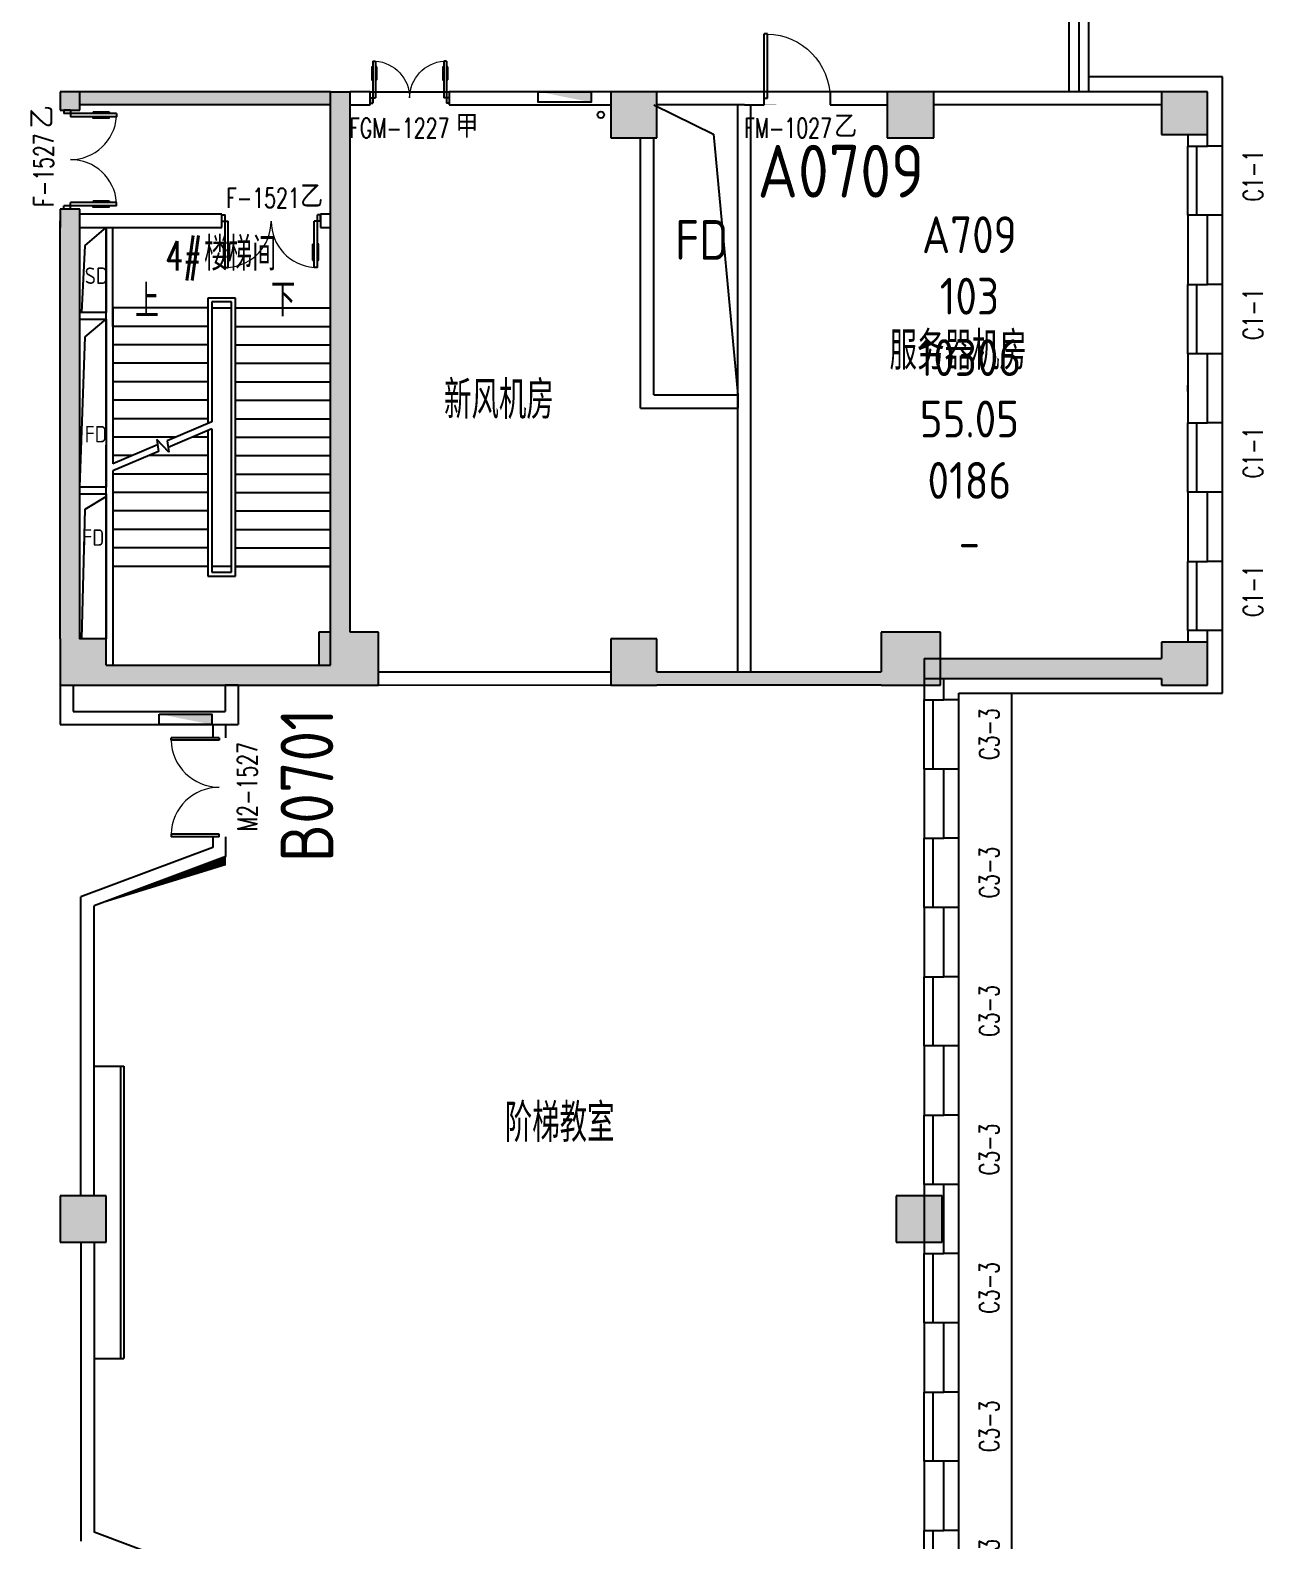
# Model space of a CAD drawing. Extents: x 992195 to 1067992, y 313528 to 416301.
# Drawn here: x 1049303 to 1067992, y 370684 to 393597 of the extents above; entities that cross this region are included whole.
import ezdxf
from ezdxf.enums import TextEntityAlignment as Align

# ---------------------------------------------------------------- set-up
doc = ezdxf.new("R2010")
doc.units = 0
doc.header["$LTSCALE"] = 1000
doc.header["$MEASUREMENT"] = 0
for name, color, linetype in [('body', 30, 'Continuous'), ('name', 1, 'Continuous'), ('RM', 4, 'Continuous'), ('RM$', 5, 'Continuous'), ('RM$TXT', 5, 'Continuous'), ('消防', 222, 'Continuous')]:
    doc.layers.add(name, color=color, linetype=linetype)
doc.layers.get('0').freeze()
doc.styles.add('-宋体', font='GBENOR.shx', dxfattribs={"bigfont": 'GBCBIG.shx'})
doc.styles.add('_TCH_DIM', font='SIMPLEX', dxfattribs={"bigfont": 'GBCBIG'})
doc.styles.add('_TCH_WINDOW', font='txt.shx', dxfattribs={"height": 3.5, "bigfont": 'hztxt.shx'})
doc.styles.get("Standard").update_dxf_attribs({"font": 'gbenor.shx', "bigfont": 'gbcbig.shx'})

# ---------------------------------------------------------------- blocks, each defined once
blk = doc.blocks.new('cde')
at = {"layer": '消防'}
blk.add_hatch(color=256, dxfattribs=at).paths.add_polyline_path([(-873426.7166632321, -271674.3896962288), (-874226.7166632321, -271674.3896962288), (-873426.7166632321, -271834.3896962288)])
blk.add_lwpolyline([(-874226.7166632321, -271674.3896962288), (-873426.7166632321, -271674.3896962288), (-873426.7166632321, -271834.3896962288), (-874226.7166632321, -271834.3896962288)], close=True, dxfattribs=at)
blk = doc.blocks.new('fw1')
at = {"layer": 'body'}
for p, q in [((2130576.117992153, 441598.7255563992), (2130896.233800372, 441869.8533196236)), ((2130522.940359688, 440579.8533190503), (2130576.117992153, 441598.7255563992)), ((2130896.477159505, 440579.8533190503), (2130496.477159519, 440579.8533190503)), ((2130576.117992153, 440208.7255558259), (2130896.233800372, 440479.8533190503)), ((2130496.632026659, 437929.8533190481), (2130576.117992153, 440208.7255558259)), ((2130576.361351296, 437594.9506695878), (2130896.477159505, 437789.8533184769)), ((2130523.143435055, 435629.8533179993), (2130576.361351296, 437594.9506695878)), ((2130896.680234872, 435629.8533179993), (2130496.680234886, 435629.8533179993)), ((2130896.680234872, 435629.8533179993), (2130496.680234886, 435629.8533179993))]:
    blk.add_line(p, q, dxfattribs=at)
for points in [[(2130496.428951303, 441869.8533201182), (2130896.274084148, 441869.8533201182), (2130896.261495458, 440579.8533190503), (2130496.489482406, 440579.8533190503)], [(2130496.428951303, 440479.8533195448), (2130896.274084148, 440479.8533195448), (2130896.262381095, 437929.8533190481), (2130496.632026659, 437929.8533190481)], [(2130496.632026659, 437829.8533190481), (2130896.477159505, 437829.8533190481), (2130896.464570825, 435629.8533179993), (2130496.692557773, 435629.8533179993)]]:
    blk.add_lwpolyline(points, close=True, dxfattribs=at)
at = {"layer": 'name', "style": '-宋体'}
for s, p in [('SD', (2130569.824426177, 441013.6379023389)), ('FD', (2130569.824426177, 438609.5244112324)), ('FD', (2130531.139461616, 437041.9833071227))]:
    blk.add_text(s, height=250, dxfattribs=at).set_placement(p)
blk = doc.blocks.new('$WINLIB2D$00000004')
for p, q in [((-0.5, 0.5), (0.5, 0.5)), ((-0.5, 0.2405796575893152), (0.5, 0.2405796575893152)), ((-0.4999999999999999, -0.5), (0.5, -0.5))]:
    blk.add_line(p, q)
blk = doc.blocks.new('$DorLib2D$00000001')
for p, q in [((0.45, 0.9750000000000001), (0.5000000000000002, 0.9750000000000001)), ((0.45, 0), (0.45, 0.9750000000000001)), ((0.5, 0), (0.5, 0.9750000000000001)), ((0.5, 0), (0.45, 0))]:
    blk.add_line(p, q)
at = {"lineweight": 13}
blk.add_arc((0.475, 0), 0.975, 91.4692835813538, 180, dxfattribs=at)
blk = doc.blocks.new('$DorLib2D$00000011')
for p, q in [((-0.4666666602065375, 0.4708801651422996), (-0.46666666020654, -0.06245316819156697)), ((-0.4666666602065375, 0.4708801651422996), (-0.4333333268731733, 0.4708801651422999)), ((-0.4333333268731733, 0.4708801651422999), (-0.4333333268731709, 0.004213498475166344)), ((0.4333333397943598, 0.4708801651422999), (0.4333333397943574, 0.004213498475166344)), ((0.4666666731277241, 0.4708801651422996), (0.4333333397943598, 0.4708801651422999)), ((0.4666666731277241, 0.4708801651422996), (0.4666666731277265, -0.06245316819156697)), ((-0.4833333268732257, 0.3962051976975873), (-0.466666660206538, 0.3962051976975872)), ((-0.41666666020649, 0.3962051976975873), (-0.4333333268731729, 0.3962051976975873)), ((0.4166666731276766, 0.3962051976975873), (0.4333333397943595, 0.3962051976975873)), ((0.4833333397944098, 0.3962051976975873), (0.4666666731277244, 0.3962051976975872)), ((-0.4833333268732233, 0.2345635206386193), (-0.4666666602065386, 0.2345635206386192)), ((-0.41666666020649, 0.2345635206386193), (-0.4333333268731721, 0.2345635206386192)), ((0.4166666731276741, 0.2345635206386193), (0.4333333397943586, 0.2345635206386192)), ((0.4833333397944074, 0.2345635206386193), (0.4666666731277251, 0.2345635206386192)), ((-0.4999999935399067, 0.004213498475166344), (-0.4333333268731709, 0.004213498475166344)), ((-0.4999999935399042, 0.004213498475176044), (-0.4999999935399067, -0.06245316819156697)), ((0.5000000064610932, 0.004213498475166344), (0.4333333397943574, 0.004213498475166344)), ((0.5000000064610907, 0.004213498475176044), (0.5000000064610932, -0.06245316819156697)), ((-0.4999999935399067, -0.06245316819156697), (-0.46666666020654, -0.06245316819156697)), ((0.5000000064610932, -0.06245316819156697), (0.4666666731277265, -0.06245316819156697))]:
    blk.add_line(p, q)
at = {"lineweight": 13}
for p, q in [((-0.4833333268732257, 0.3962051976975873), (-0.4833333268732233, 0.2345635206386193)), ((-0.41666666020649, 0.3962051976975873), (-0.41666666020649, 0.2345635206386193)), ((0.4166666731276766, 0.3962051976975873), (0.4166666731276741, 0.2345635206386193)), ((0.4833333397944098, 0.3962051976975873), (0.4833333397944074, 0.2345635206386193))]:
    blk.add_line(p, q, dxfattribs=at)
for centre, start, end in [((-0.46666666020654, 0.004213498475166344), 0, 85.90395624184767), ((0.4666666731277265, 0.004213498475166344), 94.09604375815232, 180)]:
    blk.add_arc(centre, 0.4666666666671332, start, end, dxfattribs=at)
blk = doc.blocks.new('$DorLib2D$00000002')
for p, q in [((-0.5, -5.684341886080802e-17), (-0.5000000000000007, 0.4875)), ((-0.4750000000000007, 0.4875), (-0.5000000000000007, 0.4875)), ((-0.475, -2.842170943040401e-17), (-0.4750000000000007, 0.4875)), ((0.475, -2.842170943040401e-17), (0.4750000000000007, 0.4875)), ((0.4750000000000007, 0.4875), (0.5000000000000007, 0.4875)), ((0.5, -5.684341886080802e-17), (0.5000000000000007, 0.4875)), ((-0.5, -5.684341886080802e-17), (-0.475, -2.842170943040401e-17)), ((0.5, -5.684341886080802e-17), (0.475, -2.842170943040401e-17))]:
    blk.add_line(p, q)
at = {"lineweight": 13}
for centre, start, end in [((-0.4875, -4.263256414560601e-17), 0, 88.53071641864632), ((0.4875, -4.263256414560601e-17), 91.4692835813537, 180)]:
    blk.add_arc(centre, 0.4875, start, end, dxfattribs=at)

msp = doc.modelspace()

# ---------------------------------------------------------------- hatches: boundary and pattern name
at = {"layer": 'body'}
for points in [[(1049756.151256795, 392664.498911291), (1049756.151256792, 392384.4989113363), (1050056.151256791, 392384.4989113363), (1050056.151256795, 392664.498911291)], [(1053856.1512568, 392664.4989112911), (1050056.151256776, 392664.4989112921), (1050056.151256776, 392464.4989112921), (1053856.1512568, 392464.4989112911)], [(1053856.151256797, 384464.5106310613), (1054156.151256797, 384464.5106310613), (1054156.151256805, 392664.5067240665), (1053856.151256803, 392664.5067240665)], [(1058106.15125671, 391964.4910987294), (1058806.15125671, 391964.4910987294), (1058806.15125671, 392664.498911229), (1058106.15125671, 392664.498911229)], [(1062296.629701964, 391964.4910991825), (1063006.151256937, 391964.4910991825), (1063006.151256937, 392664.5067241992), (1062296.629701964, 392664.5067241992)], [(1066456.182506816, 392014.5067244838), (1067156.151256817, 392014.5067244838), (1067156.151256817, 392664.5067239632), (1066456.182506816, 392664.5067239632)], [(1050056.151256795, 390704.49891108), (1050056.151256791, 390884.4989113363), (1049756.151256792, 390884.4989113363), (1049756.151256795, 390704.49891108)], [(1049756.151256795, 390604.49891108), (1050056.151256795, 390604.49891108), (1050056.151256795, 390704.49891108), (1049756.151256795, 390704.49891108)], [(1049756.151256964, 384364.5067240743), (1050056.151256795, 384364.5067240743), (1050056.151256795, 390604.49891108), (1049756.151256795, 390604.49891108)], [(1049756.151256964, 383664.4989107356), (1050456.198129372, 383664.4989107356), (1050456.198129372, 384364.5067240743), (1049756.151256964, 384364.5067240743)], [(1053681.120006801, 383664.5067244289), (1054581.120006801, 383664.5067244289), (1054581.120006801, 384464.5106310613), (1053681.120006801, 384464.5106310613)], [(1058106.15125671, 383664.4989112304), (1058806.15125671, 383664.4989112304), (1058806.15125671, 384364.4910987294), (1058106.15125671, 384364.4910987294)], [(1062206.135631801, 383664.4910994108), (1063106.135631801, 383664.4910994108), (1063106.135631801, 384464.5106310613), (1062206.135631801, 384464.5106310613)], [(1066456.182506816, 383664.5067239646), (1067156.151256817, 383664.5067239646), (1067156.151256817, 384314.5067244774), (1066456.182506816, 384314.5067244774)], [(1066456.182506816, 383764.5062650768), (1066456.182506816, 384064.5062650798), (1062856.048370352, 384064.4897339384), (1062856.085894698, 383764.4897341131)], [(1054156.151256797, 383664.5067244289), (1053681.120006801, 383664.5067244289), (1053681.120006801, 383964.4989107356), (1050456.198129372, 383964.4989107356), (1050456.198129372, 383664.4989107356), (1054156.151256797, 383664.4989107356)], [(1062206.135631801, 383665.0347186966), (1062206.135631801, 383865.0347188149), (1058806.15125671, 383864.9177804331), (1058806.15125671, 383664.9177803149)], [(1049756.151256804, 375214.4989116557), (1050456.151256937, 375214.4989116557), (1050456.151256937, 375914.4989116557), (1049756.151256804, 375914.4989116557)], [(1062431.182506804, 375214.4989116557), (1063131.182506937, 375214.4989116557), (1063131.182506937, 375914.4989116557), (1062431.182506804, 375914.4989116557)]]:
    msp.add_hatch(color=256, dxfattribs=at).paths.add_polyline_path(points)

# ---------------------------------------------------------------- linework, layer by layer
for p, q in [((1065056.151256831, 392664.506724076), (1065056.151256831, 395064.5067240798)), ((1065206.151256828, 392664.506724076), (1065206.151256829, 395064.5067240798)), ((1065356.151256826, 392664.506724076), (1065356.151256826, 395064.5067240798)), ((1067381.151256804, 392889.5067240797), (1065356.151256826, 392889.5067240797)), ((1067381.151256809, 391839.5067246193), (1067381.151256804, 392889.5067240797)), ((1049756.151256795, 392664.498911291), (1049756.151256792, 392384.4989113363)), ((1050056.151256795, 392664.498911291), (1049756.151256795, 392664.498911291)), ((1050056.151256791, 392384.4989113363), (1050056.151256795, 392664.498911291)), ((1053856.1512568, 392664.4989112911), (1050056.151256776, 392664.4989112921)), ((1050056.151256776, 392464.4989112921), (1050056.151256776, 392664.4989112921)), ((1053856.151256797, 384464.5106310357), (1053856.151256803, 392664.5067240665)), ((1053856.151256803, 392664.5067240665), (1054156.151256805, 392664.5067240665)), ((1053856.1512568, 392464.4989112911), (1053856.1512568, 392664.4989112911)), ((1054456.151257019, 392664.5067240556), (1054156.151256805, 392664.5067240665)), ((1054156.151256798, 384464.5106310357), (1054156.151256805, 392664.5067240665)), ((1054456.151257009, 392664.5067240745), (1055656.151257086, 392664.5067240731)), ((1054456.151257039, 392664.5067212326), (1055656.151257115, 392664.5067212312)), ((1054456.151257019, 392464.5067240684), (1054456.151257019, 392664.5067240556)), ((1058106.151256689, 392664.5067240722), (1055656.151257019, 392664.5067240573)), ((1055656.151257019, 392664.5067240573), (1055656.151257019, 392464.506724069)), ((1058806.15125671, 392664.498911229), (1058106.15125671, 392664.498911229)), ((1058106.15125671, 392664.498911229), (1058106.15125671, 391964.4910987294)), ((1060131.151256944, 392664.5067240649), (1058806.151256689, 392664.5067240883)), ((1058806.15125671, 391964.4910987294), (1058806.15125671, 392664.498911229)), ((1060431.249944077, 392664.5067240549), (1060131.151256944, 392664.5067240649)), ((1060431.249944077, 392464.5067240624), (1060431.249944077, 392664.5067240549)), ((1062296.629701979, 392664.5067240599), (1061431.249944153, 392664.5067240549)), ((1061431.249944153, 392664.5067240549), (1061431.249944153, 392464.5067240624)), ((1063006.151256937, 392664.5067241992), (1062296.629701964, 392664.5067241992)), ((1062296.629701964, 392664.5067241992), (1062296.629701964, 391964.4910991825)), ((1065056.151256821, 392664.5067240649), (1063006.151256918, 392664.506724076)), ((1063006.151256937, 391964.4910991825), (1063006.151256937, 392664.5067241992)), ((1066456.182506809, 392664.5067240482), (1065056.151256821, 392664.5067240649)), ((1067156.151256817, 392664.5067239632), (1066456.182506816, 392664.5067239632)), ((1066456.182506816, 392664.5067239632), (1066456.182506816, 392014.5067244838)), ((1067156.151256817, 392014.5067244838), (1067156.151256817, 392664.5067239632)), ((1049756.151256792, 392384.4989113363), (1050056.151256791, 392384.4989113363)), ((1053856.1512568, 392464.4989112911), (1050056.151256776, 392464.4989112921)), ((1054156.151256805, 392464.5067240702), (1054456.151257019, 392464.5067240684)), ((1055656.151257019, 392464.506724069), (1058106.151256689, 392464.5067240661)), ((1058756.151256778, 392464.5067241254), (1059664.591768696, 392019.4172581761)), ((1060131.151256944, 392464.5067240649), (1058806.151256689, 392464.5067240643)), ((1060031.148452171, 388114.4989734183), (1060031.151133651, 392464.5067240625)), ((1060131.151256944, 392464.5067240649), (1060431.249944077, 392464.5067240624)), ((1060231.148452171, 388114.4988501318), (1060231.151133661, 392464.5067240625)), ((1061431.249944153, 392464.5067240624), (1062296.629701979, 392464.5067240787)), ((1065056.151256821, 392464.5067240649), (1063006.151256918, 392464.5067240834)), ((1066456.182506809, 392464.506724046), (1065056.151256821, 392464.5067240649)), ((1058106.15125671, 391964.4910987294), (1058806.15125671, 391964.4910987294)), ((1058556.151256815, 387864.5067241241), (1058556.151256808, 391964.4910987199)), ((1058756.151256812, 388064.5067241104), (1058756.151256813, 391964.49109872)), ((1059664.591768696, 392019.4172581761), (1060031.151256942, 388064.5067241524)), ((1062296.629701964, 391964.4910991825), (1063006.151256937, 391964.4910991825)), ((1066456.182506816, 392014.5067244838), (1067156.151256817, 392014.5067244838)), ((1066856.151256877, 392014.506724545), (1066856.151256797, 391839.5067246187)), ((1066856.151256797, 391839.5067246187), (1067156.151256797, 391839.506724619)), ((1067156.151256797, 391839.506724619), (1067156.151256822, 392014.506724545)), ((1067381.151256809, 391839.5067246193), (1067156.151256799, 391839.5067246191)), ((1050056.151256791, 390884.4989113363), (1049756.151256792, 390884.4989113363)), ((1049756.151256792, 390884.4989113363), (1049756.151256795, 390704.49891108)), ((1049756.151256857, 390804.49891108), (1049756.151256792, 390804.4989111461)), ((1049756.151256857, 390804.49891108), (1049756.151256857, 390604.49891108)), ((1049756.151256795, 390604.49891108), (1049756.151256795, 390704.49891108)), ((1050056.151256795, 390704.49891108), (1050056.151256791, 390884.4989113363)), ((1052206.151256943, 390804.4989110774), (1050056.151256796, 390804.4989110728)), ((1050056.151256795, 390604.49891108), (1050056.151256795, 390704.49891108)), ((1052206.151256943, 390604.4989110774), (1052206.151256943, 390804.4989110774)), ((1053856.151256799, 390804.49891108), (1053706.151256866, 390804.4989110802)), ((1053706.151256866, 390804.4989110802), (1053706.151256866, 390604.4989110802)), ((1053856.151256799, 390604.49891108), (1053856.151256799, 390804.49891108)), ((1067156.151256799, 390789.506724619), (1066856.151256798, 390789.5067246187)), ((1066856.151256798, 390789.5067246187), (1066856.151256799, 389739.5067246187)), ((1067156.151256799, 389739.506724619), (1067156.151256799, 390789.506724619)), ((1067381.15125681, 390789.5067246193), (1067156.1512568, 390789.506724619)), ((1067381.151256811, 389739.5067246193), (1067381.15125681, 390789.5067246193)), ((1049756.151256796, 384364.5067241055), (1049756.151256795, 390604.49891108)), ((1049756.151256857, 390604.49891108), (1049756.151256792, 390604.498911084)), ((1050056.151256796, 384364.5067241055), (1050056.151256795, 390604.49891108)), ((1050056.151256796, 390604.498911073), (1052206.151256943, 390604.4989110774)), ((1050456.211787894, 388464.4910979577), (1050455.956105864, 390604.4989105257)), ((1050556.211787816, 389104.4910979553), (1050556.211787824, 390604.498910526)), ((1053706.151256866, 390604.4989110802), (1053856.151256799, 390604.49891108)), ((1052416.151256797, 389534.4910978542), (1051996.151256797, 389534.491097854)), ((1051996.151256797, 389534.491097854), (1051996.151256791, 387632.0320300211)), ((1052416.151256799, 385314.4910980237), (1052416.151256797, 389534.4910978542)), ((1066856.151256799, 389739.5067246187), (1067156.151256799, 389739.506724619)), ((1067381.151256811, 389739.5067246193), (1067156.151256801, 389739.5067246191)), ((1050556.151256794, 389384.4910979541), (1050556.151256797, 387020.107834526)), ((1051996.15125679, 389384.491097983), (1050556.151256794, 389384.4910979541)), ((1052356.151256797, 389474.4910980237), (1052056.151256783, 389474.4910980236)), ((1052056.151256783, 389474.4910980236), (1052056.151256787, 387657.5288714999)), ((1052056.151256794, 389384.4910979546), (1052056.151256781, 387657.5288714974)), ((1052056.151256794, 389384.4910979546), (1052356.151256795, 389384.4910979547)), ((1052356.151256799, 385374.4910978542), (1052356.151256797, 389474.4910980237)), ((1052356.151256795, 385464.4910979547), (1052356.151256795, 389384.4910979547)), ((1052416.151256792, 389384.4910979411), (1053856.151256795, 389384.4910979547)), ((1053856.151256795, 385464.4910979547), (1053856.151256795, 389384.4910979547)), ((1051996.15125679, 389104.4910979423), (1050556.151256794, 389104.4910979541)), ((1052416.151256792, 389104.4910979411), (1053856.151256795, 389104.4910979547)), ((1051996.15125679, 388824.4910979423), (1050556.151256794, 388824.4910979541)), ((1052416.151256793, 388824.4910979411), (1053856.151256795, 388824.4910979547)), ((1067156.151256801, 388689.506724619), (1066856.151256801, 388689.5067246187)), ((1066856.151256801, 388689.5067246187), (1066856.151256802, 387639.5067246187)), ((1067156.151256802, 387639.506724619), (1067156.151256801, 388689.506724619)), ((1067381.151256813, 388689.5067246193), (1067156.151256802, 388689.5067246191)), ((1067381.151256814, 387639.5067246193), (1067381.151256813, 388689.5067246193)), ((1050456.170423483, 387404.5028144859), (1050456.211787894, 388464.4910979577)), ((1051996.15125679, 388544.4910979423), (1050556.151256794, 388544.4910979541)), ((1052416.151256793, 388544.4910979818), (1053856.151256795, 388544.4910979547)), ((1051996.151256791, 388264.4910979423), (1050556.151256794, 388264.4910979541)), ((1052416.151256793, 388264.4910979411), (1053856.151256795, 388264.4910979547)), ((1066856.151256801, 388114.4989117733), (1066856.151256801, 388214.4989117733)), ((1051996.151256791, 387984.491097983), (1050556.151256794, 387984.4910979541)), ((1052416.151256793, 387984.4910979818), (1053856.151256795, 387984.4910979547)), ((1058756.151256812, 388064.5067241104), (1060031.151256942, 388064.5067241426)), ((1060031.145832551, 383864.8513841961), (1060031.148452171, 388114.4989734183)), ((1060031.151256942, 388064.5067241426), (1060031.151256948, 387864.5067241426)), ((1060231.145832551, 383864.8512609096), (1060231.148452171, 388114.4988501318)), ((1051996.151256791, 387704.491097983), (1050556.151256795, 387704.4910979541)), ((1052416.151256793, 387704.4910979411), (1053856.151256795, 387704.4910979547)), ((1058556.151256815, 387864.5067241241), (1060031.151256948, 387864.5067241426)), ((1052056.151256781, 387657.5288715045), (1051381.608369781, 387370.8836538134)), ((1052056.151256781, 387548.8743613727), (1051396.057670178, 387268.3693356884)), ((1051996.151256791, 387523.3775198828), (1051996.151256799, 385314.4910980236)), ((1052056.151256781, 387548.8743613609), (1052056.151256795, 385464.4910979546)), ((1052056.151256787, 387548.8743613635), (1052056.151256784, 385374.491097854)), ((1066856.151256802, 387639.5067246187), (1067156.151256802, 387639.506724619)), ((1067381.151256814, 387639.5067246193), (1067156.151256803, 387639.506724619)), ((1050456.129838628, 386364.4910979578), (1050456.166521137, 387304.5028146383)), ((1051507.75915798, 387424.4910979613), (1050556.151256795, 387424.4910979541)), ((1051234.611611993, 387308.4177699558), (1050556.151256797, 387020.1078345029)), ((1051406.511963093, 387194.1986363022), (1051222.994376557, 387390.8392679861)), ((1051222.994376557, 387390.8392679861), (1051249.06091239, 387205.903451829)), ((1051381.608369781, 387370.8836538134), (1051406.511963093, 387194.1986363022)), ((1051996.151256791, 387424.4910979423), (1051763.448499488, 387424.4910979592)), ((1052416.151256793, 387424.4910979411), (1053856.151256795, 387424.4910979547)), ((1051249.06091239, 387205.903451829), (1050556.151256797, 386911.4533243501)), ((1050848.854014153, 387144.4910979457), (1050556.151256795, 387144.4910979541)), ((1051996.151256791, 387144.4910979423), (1051104.543355654, 387144.4910979436)), ((1052416.151256793, 387144.4910979411), (1053856.151256795, 387144.4910979547)), ((1050556.151256797, 386911.4533243848), (1050556.151256795, 385464.4910979541)), ((1051996.151256791, 386864.4910979423), (1050556.151256795, 386864.4910979541)), ((1052416.151256793, 386864.4910979411), (1053856.151256795, 386864.4910979547)), ((1051996.151256791, 386584.491097983), (1050556.151256795, 386584.4910979541)), ((1052416.151256793, 386584.4910979818), (1053856.151256795, 386584.4910979547)), ((1067156.151256803, 386589.506724619), (1066856.151256803, 386589.5067246187)), ((1066856.151256803, 386589.5067246187), (1066856.151256804, 385539.5067246187)), ((1067156.151256804, 385539.506724619), (1067156.151256803, 386589.506724619)), ((1067381.151256815, 386589.5067246194), (1067156.151256804, 386589.5067246191)), ((1067381.151256816, 385539.5067246193), (1067381.151256815, 386589.5067246194)), ((1050456.211787894, 383964.498910737), (1050456.129838628, 386364.4910979578)), ((1051996.151256791, 386304.491097983), (1050556.151256795, 386304.4910979541)), ((1052416.151256793, 386304.4910979411), (1053856.151256795, 386304.4910979547)), ((1051996.151256791, 386024.4910979423), (1050556.151256795, 386024.4910979541)), ((1052416.151256793, 386024.4910979818), (1053856.151256795, 386024.4910979547)), ((1051996.151256791, 385744.4910979422), (1050556.151256795, 385744.4910979541)), ((1052416.151256793, 385744.4910979411), (1053856.151256795, 385744.4910979547)), ((1051996.151256791, 385464.4910979423), (1050556.151256795, 385464.4910979541)), ((1050556.151256795, 385464.4910979541), (1050556.151256796, 383964.4910979541)), ((1051996.151256791, 385464.4910979496), (1050556.151256795, 385464.4910979541)), ((1052356.151256791, 385464.4910979464), (1052056.151256788, 385464.4910979497)), ((1052416.151256794, 385464.4910979411), (1053856.151256795, 385464.4910979547)), ((1053856.151256795, 385464.4910979553), (1052416.151256794, 385464.4910979467)), ((1053856.151256796, 383964.4910979553), (1053856.151256795, 385464.4910979553)), ((1066856.151256804, 385539.5067246187), (1067156.151256804, 385539.506724619)), ((1067381.151256816, 385539.5067246193), (1067156.151256806, 385539.506724619)), ((1051996.151256799, 385314.4910980236), (1052416.151256799, 385314.4910980237)), ((1052056.151256784, 385374.491097854), (1052356.151256799, 385374.4910978542)), ((1067156.151256805, 384489.506724619), (1066856.151256805, 384489.5067246187)), ((1066856.151256805, 384489.5067246187), (1066856.151256765, 384314.506724468)), ((1067156.151256896, 384314.506724468), (1067156.151256805, 384489.506724619)), ((1067381.151256817, 384489.5067246193), (1067156.151256807, 384489.5067246191)), ((1067381.151256814, 383539.5105123489), (1067381.151256817, 384489.5067246193)), ((1049756.151256964, 384364.5067240743), (1049756.151256964, 383664.4989107356)), ((1050456.198129372, 384364.5067240743), (1050056.151256799, 384364.5067241055)), ((1050456.19812943, 383964.4989107253), (1050456.198129372, 384364.5067240743)), ((1053856.151256794, 384464.5106310357), (1053681.120006801, 384464.5106310613)), ((1053681.120006801, 384464.5106310613), (1053681.120006816, 383964.4989107272)), ((1054581.120006801, 384464.5106310613), (1054156.151256797, 384464.5106310357)), ((1054581.120006801, 383664.5067244289), (1054581.120006801, 384464.5106310613)), ((1058806.15125671, 384364.4910987294), (1058106.15125671, 384364.4910987294)), ((1058106.15125671, 384364.4910987294), (1058106.15125671, 383664.4989112304)), ((1058806.151256672, 383864.9177804316), (1058806.15125671, 384364.4910987294)), ((1063106.135631801, 384464.5106310613), (1062206.135631801, 384464.5106310613)), ((1062206.135631801, 384464.5106310613), (1062206.135631803, 383865.0347188172)), ((1063106.135631801, 383664.4910994108), (1063106.135631801, 384464.5106310613)), ((1067156.151256817, 384314.5067244774), (1066456.182506816, 384314.5067244774)), ((1066456.182506816, 384314.5067244774), (1066456.182506833, 384064.5062650801)), ((1067156.151256817, 383664.5067239646), (1067156.151256817, 384314.5067244774)), ((1062856.048370352, 384064.4897339384), (1066456.182506833, 384064.5062650762)), ((1062856.048370352, 384064.4897339384), (1062856.085894698, 383764.4897341131)), ((1050456.19812943, 383964.4989107283), (1053681.120006816, 383964.4989107384)), ((1050556.151256796, 383964.4910979541), (1053856.151256796, 383964.4910979553)), ((1054581.120006767, 383864.7724655536), (1058106.151256671, 383864.8937047671)), ((1058806.151256672, 383864.9177804299), (1062206.135631803, 383865.0347188058)), ((1060031.145832551, 383864.8513841961), (1060231.145832551, 383864.8512609096)), ((1049756.151256865, 383664.5067236492), (1049756.151256777, 383064.5067236436)), ((1049756.151256964, 383664.4989107356), (1050456.198129372, 383664.4989107356)), ((1049956.151256865, 383664.5067236492), (1049956.151256776, 383264.5067236506)), ((1050456.19812943, 383664.498910737), (1053681.120006816, 383664.4989107367)), ((1052256.151256688, 383664.506723649), (1052256.151256627, 383264.5067236506)), ((1052456.151256688, 383664.5067236495), (1052256.151256688, 383664.506723649)), ((1052456.151256688, 383664.5067236495), (1052456.151256627, 383064.5067236436)), ((1053681.120006801, 383664.5067244289), (1054581.120006801, 383664.5067244289)), ((1054581.120006767, 383664.7724654375), (1058106.151256671, 383664.8937046471)), ((1058106.15125671, 383664.4989112304), (1058806.15125671, 383664.4989112304)), ((1058806.151256672, 383664.9177803206), (1062206.135631803, 383665.0347187016)), ((1058806.15125671, 383664.4989112304), (1058806.151256672, 383664.9177803104)), ((1062206.135631803, 383665.0347186943), (1062206.135631801, 383664.4910994108)), ((1062206.135631801, 383664.4910994108), (1063106.135631801, 383664.4910994108)), ((1062856.085894698, 383764.4897341131), (1066456.182506833, 383764.5062650871)), ((1062856.085894698, 383764.4897341131), (1062856.126548057, 383439.4738962374)), ((1063156.126545705, 383439.5114205836), (1063156.085896871, 383764.4911116572)), ((1066456.182506833, 383764.5062650646), (1066456.182506816, 383664.5067239646)), ((1066456.182506816, 383664.5067239646), (1067156.151256817, 383664.5067239646)), ((1062856.126548057, 383439.4738962374), (1063156.126545705, 383439.5114205836)), ((1063381.126543948, 383439.5395638433), (1063156.126545707, 383439.5114205836)), ((1063381.114041763, 383539.4921449239), (1067381.151256814, 383539.5105123489)), ((1063381.126543948, 383439.5395638433), (1063381.114041763, 383539.4921449239)), ((1064181.151256805, 383539.4958185549), (1064181.15125681, 361264.5067221714)), ((1064181.151256807, 383439.5067207016), (1064181.15125681, 361264.5067221714)), ((1049956.151256776, 383264.5067236506), (1052256.151256627, 383264.5067236506)), ((1049756.151256777, 383064.5067236436), (1052456.151256627, 383064.5067236436)), ((1052069.647528616, 383064.506723724), (1052069.647528615, 382864.0423999178)), ((1052269.647528607, 382864.0423999188), (1052269.647528616, 383064.5067237245)), ((1063156.257880917, 382389.5114287973), (1062856.257883269, 382389.4739044511)), ((1062856.257883269, 382389.4739044511), (1062856.389218479, 381339.4739290934)), ((1063381.25787916, 382389.5395720571), (1063156.257880919, 382389.5114287974)), ((1063156.389216127, 381339.5114534397), (1063156.257880917, 382389.5114287973)), ((1063381.38921437, 381339.5395966994), (1063381.25787916, 382389.5395720571)), ((1052069.647528614, 381364.0423999942), (1052069.647528615, 381201.99891166)), ((1052269.647528619, 381063.3988180289), (1052269.647528609, 381364.0423999951)), ((1062856.389218479, 381339.4739290934), (1063156.389216127, 381339.5114534397)), ((1063381.38921437, 381339.5395966994), (1063156.389216129, 381339.5114534397)), ((1052069.647528615, 381201.99891166), (1050069.647527431, 380451.9989112177)), ((1052269.647528619, 381063.3988180289), (1050269.647529567, 380313.3988183862)), ((1050069.647528661, 375914.506724829), (1050069.647527431, 380451.9989112177)), ((1050269.64752867, 375914.5067248289), (1050269.647529567, 380313.3988183862)), ((1063156.520551339, 380289.5114616533), (1062856.520553691, 380289.4739373071)), ((1062856.520553691, 380289.4739373071), (1062856.651888901, 379239.4739619495)), ((1063381.520549583, 380289.5396049131), (1063156.520551341, 380289.5114616534)), ((1063156.651886549, 379239.5114862957), (1063156.520551339, 380289.5114616533)), ((1063381.651884792, 379239.5396295554), (1063381.520549583, 380289.5396049131)), ((1062856.651888901, 379239.4739619495), (1063156.651886549, 379239.5114862957)), ((1063381.651884792, 379239.5396295554), (1063156.651886551, 379239.5114862957)), ((1063156.783221761, 378189.5114945094), (1062856.783224113, 378189.4739701631)), ((1062856.783224113, 378189.4739701631), (1062856.914559323, 377139.4739947547)), ((1063381.783220005, 378189.5396377692), (1063156.783221763, 378189.5114945094)), ((1063156.914556972, 377139.5115191009), (1063156.783221761, 378189.5114945094)), ((1063381.914555215, 377139.5396623606), (1063381.783220005, 378189.5396377692)), ((1050269.647528666, 377881.4426530706), (1050719.647528828, 377881.4426530658)), ((1050269.647528666, 377881.4348399564), (1050719.647528828, 377881.4348399516)), ((1050669.647528828, 377881.4426530695), (1050669.647528509, 373447.5551691486)), ((1050719.647528828, 377881.4426530658), (1050719.647528509, 373447.5551691449)), ((1062856.914559323, 377139.4739947547), (1063156.914556972, 377139.5115191009)), ((1063381.914555215, 377139.5396623606), (1063156.914556973, 377139.5115191009)), ((1063157.045892184, 376089.5115273654), (1062857.045894535, 376089.4740030192)), ((1062857.045894535, 376089.4740030192), (1062857.177229745, 375039.4740275598)), ((1063382.045890426, 376089.5396706252), (1063157.045892185, 376089.5115273655)), ((1063157.177227394, 375039.511551906), (1063157.045892184, 376089.5115273654)), ((1063382.177225637, 375039.5396951658), (1063382.045890426, 376089.5396706252)), ((1050456.151256937, 375914.4989116557), (1049756.151256804, 375914.4989116557)), ((1049756.151256804, 375914.4989116557), (1049756.151256804, 375214.4989116557)), ((1050456.151256937, 375214.4989116557), (1050456.151256937, 375914.4989116557)), ((1063131.182506937, 375914.4989116557), (1062431.182506804, 375914.4989116557)), ((1062431.182506804, 375914.4989116557), (1062431.182506804, 375214.4989116557)), ((1063131.182506937, 375214.4989116557), (1063131.182506937, 375914.4989116557)), ((1049756.151256804, 375214.4989116557), (1050456.151256937, 375214.4989116557)), ((1050069.647528678, 375214.5067248291), (1050069.647528561, 370677.0457887349)), ((1050269.647528676, 375214.5067248291), (1050269.647528675, 370815.6458823245)), ((1062431.182506804, 375214.4989116557), (1063131.182506937, 375214.4989116557)), ((1062857.177229745, 375039.4740275598), (1063157.177227394, 375039.511551906)), ((1063382.177225637, 375039.5396951658), (1063157.177227395, 375039.511551906)), ((1063157.308562606, 373989.5115601197), (1062857.308564957, 373989.4740357735)), ((1062857.308564957, 373989.4740357735), (1062857.439900167, 372939.4740604158)), ((1063382.308560848, 373989.5397033795), (1063157.308562608, 373989.5115601197)), ((1063157.439897816, 372939.5115847621), (1063157.308562606, 373989.5115601197)), ((1063382.439896059, 372939.5397280218), (1063382.308560848, 373989.5397033795)), ((1050269.647528347, 373447.5551691497), (1050719.647528509, 373447.5551691449)), ((1050269.647528347, 373447.5473560355), (1050719.647528509, 373447.5473560307)), ((1062857.439900167, 372939.4740604158), (1063157.439897816, 372939.5115847621)), ((1063382.439896059, 372939.5397280218), (1063157.439897818, 372939.5115847621)), ((1063157.571233028, 371889.5115930266), (1062857.571235379, 371889.4740686804)), ((1062857.571235379, 371889.4740686804), (1062857.702570589, 370839.4740932719)), ((1063382.571231271, 371889.5397362864), (1063157.57123303, 371889.5115930267)), ((1063157.702568238, 370839.5116176181), (1063157.571233028, 371889.5115930266)), ((1063382.70256648, 370839.5397608779), (1063382.571231271, 371889.5397362864)), ((1052269.64752864, 370065.6458823399), (1050269.647528675, 370815.6458823245)), ((1062857.702570589, 370839.4740932719), (1063157.702568238, 370839.5116176181)), ((1063382.70256648, 370839.5397608779), (1063157.70256824, 370839.5116176181))]:
    msp.add_line(p, q, dxfattribs=at)
at = {"layer": 'RM', "const_width": 1}
msp.add_lwpolyline([(1052456.151256688, 383664.4989107368), (1052456.151256627, 383064.5067236436), (1052269.647528616, 383064.5067237245), (1052269.647528619, 381063.3988180289), (1050269.647529567, 380313.3988183862), (1050269.647528675, 370815.6458823245), (1052269.64752864, 370065.6458823399), (1052269.647528614, 367064.5067241109), (1058106.151256938, 367064.5067241092), (1058106.151256937, 367514.4989116557), (1058806.151256937, 367514.4989116557), (1058806.151256937, 367014.4497755204), (1062431.182506921, 367014.4989116723), (1062431.182506937, 367514.4989116557), (1062858.118462326, 367514.4989116557), (1062857.15533743, 375214.4989116557), (1062431.182506804, 375214.4989116557), (1062431.182506804, 375914.4989116557), (1062857.067780621, 375914.4989116557), (1062857.067780621, 383664.4910994107)], close=True, dxfattribs=at)
at = {"layer": 'RM$', "const_width": 1}
msp.add_lwpolyline([(1060231.145832622, 383864.9667914056), (1062206.135631803, 383864.9667914055), (1062206.135631801, 384464.5106310613), (1063106.135631801, 384464.5106310613), (1063106.135631801, 384064.500865236), (1066456.182506833, 384064.5062650762), (1066456.182506816, 384314.5067244774), (1066856.151256765, 384314.5067244774), (1066856.151256877, 392014.5067244838), (1066456.182506816, 392014.5067244838), (1066456.182506816, 392464.506724046), (1063006.151256918, 392464.5067240834), (1063006.151256937, 391964.4910991825), (1062296.629701964, 391964.4910991825), (1062296.629701979, 392464.5067240787), (1060231.151133661, 392464.5067240625)], close=True, dxfattribs=at)
at = {"layer": '消防'}
msp.add_line((1060431.344438833, 392664.7666837849), (1061931.344438806, 392664.7666837849), dxfattribs=at)
at = {"layer": '消防', "linetype": 'Continuous'}
msp.add_circle((1057956.151249244, 392314.4989140001), 50, dxfattribs=at)

# ---------------------------------------------------------------- block references
at = {"layer": 'body'}
for name, p, xscale, yscale, zscale, rotation in [('$DorLib2D$00000001', (1060931.249944131, 392564.5067240649), 1000, -1000, 1000, 180), ('$DorLib2D$00000011', (1055056.151257015, 392564.5067240723), 1200, -1200, 1200, 180.000000000003), ('$DorLib2D$00000011', (1049906.151256795, 391634.4989112923), -1500, -1500, -1500, 90)]:
    msp.add_blockref(name, p, dxfattribs=dict(at, xscale=xscale, yscale=yscale, zscale=zscale, rotation=rotation))
ref = msp.add_blockref('$WINLIB2D$00000004', (1067118.651256799, 391314.5067246264), dxfattribs=dict(at, xscale=1050, yscale=525, zscale=1050, rotation=90.00000000006092))
ref.add_attrib('A', 'C1-1', (1067992.4012568, 390999.5067246262), dxfattribs={"height": 297.5, "rotation": 90.00000000006092, "style": '_TCH_WINDOW', "width": 0.7058823529411765})
at = {"layer": 'body', "xscale": -1500, "yscale": -1500, "zscale": -1500}
msp.add_blockref('$DorLib2D$00000011', (1052956.151256903, 390704.49891108), dxfattribs=at)
at = {"layer": 'body'}
msp.add_blockref('fw1', (-1080440.277694496, -51265.35440905075), dxfattribs=at)
ref = msp.add_blockref('$WINLIB2D$00000004', (1067118.651256802, 389214.5067246264), dxfattribs=dict(at, xscale=1050, yscale=525, zscale=1050, rotation=90.00000000006092))
ref.add_attrib('A', 'C1-1', (1067992.401256799, 388899.5067246263), dxfattribs={"height": 297.5, "rotation": 90.00000000006092, "style": '_TCH_WINDOW', "width": 0.7058823529411765})
ref = msp.add_blockref('$WINLIB2D$00000004', (1067118.651256804, 387114.5067246268), dxfattribs=dict(at, xscale=1050, yscale=525, zscale=1050, rotation=90.00000000006092))
ref.add_attrib('A', 'C1-1', (1067992.401256804, 386799.5067246261), dxfattribs={"height": 297.5, "rotation": 90.00000000006092, "style": '_TCH_WINDOW', "width": 0.7058823529411765})
ref = msp.add_blockref('$WINLIB2D$00000004', (1067118.651256806, 385014.506724626), dxfattribs=dict(at, xscale=1050, yscale=525, zscale=1050, rotation=90.00000000006092))
ref.add_attrib('A', 'C1-1', (1067992.401256799, 384699.5067246263), dxfattribs={"height": 297.5, "rotation": 90.00000000006092, "style": '_TCH_WINDOW', "width": 0.7058823529411765})
ref = msp.add_blockref('$WINLIB2D$00000004', (1063118.692213607, 382914.5067341459), dxfattribs=dict(at, xscale=1050, yscale=525, zscale=1050, rotation=90.00716662225882))
ref.add_attrib('A', 'C3-3', (1063992.384050007, 382529.5253296808), dxfattribs={"height": 297.5, "rotation": 90.00716662225882, "style": '_TCH_WINDOW', "width": 0.7058823529411765})
ref = msp.add_blockref('$DorLib2D$00000002', (1052169.64752862, 382114.0423999585), dxfattribs=dict(at, xscale=-1500, yscale=-1500, zscale=-1500, rotation=270.0000000002802))
ref.add_attrib('A', 'M2-1527', (1052743.397528656, 381449.0423999588), dxfattribs={"height": 297.5, "rotation": 90.00000000027968, "style": '_TCH_WINDOW', "width": 0.7058823529411765})
ref = msp.add_blockref('$WINLIB2D$00000004', (1063118.954884029, 380814.5067670008), dxfattribs=dict(at, xscale=1050, yscale=525, zscale=1050, rotation=90.00716662225882))
ref.add_attrib('A', 'C3-3', (1063992.384050007, 380429.5253296804), dxfattribs={"height": 297.5, "rotation": 90.00716662225882, "style": '_TCH_WINDOW', "width": 0.7058823529411765})
ref = msp.add_blockref('$WINLIB2D$00000004', (1063119.217554451, 378714.5067998563), dxfattribs=dict(at, xscale=1050, yscale=525, zscale=1050, rotation=90.00716662225882))
ref.add_attrib('A', 'C3-3', (1063992.384050012, 378329.5253296806), dxfattribs={"height": 297.5, "rotation": 90.00716662225882, "style": '_TCH_WINDOW', "width": 0.7058823529411765})
ref = msp.add_blockref('$WINLIB2D$00000004', (1063119.480224873, 376614.5068327113), dxfattribs=dict(at, xscale=1050, yscale=525, zscale=1050, rotation=90.00716662225882))
ref.add_attrib('A', 'C3-3', (1063992.384050007, 376229.5253296806), dxfattribs={"height": 297.5, "rotation": 90.00716662225882, "style": '_TCH_WINDOW', "width": 0.7058823529411765})
ref = msp.add_blockref('$WINLIB2D$00000004', (1063119.742895295, 374514.506865489), dxfattribs=dict(at, xscale=1050, yscale=525, zscale=1050, rotation=90.00716662225882))
ref.add_attrib('A', 'C3-3', (1063992.384050009, 374129.5253296033), dxfattribs={"height": 297.5, "rotation": 90.00716662225882, "style": '_TCH_WINDOW', "width": 0.7058823529411765})
ref = msp.add_blockref('$WINLIB2D$00000004', (1063120.005565717, 372414.506898344), dxfattribs=dict(at, xscale=1050, yscale=525, zscale=1050, rotation=90.00716662225882))
ref.add_attrib('A', 'C3-3', (1063992.384050008, 372029.5253296032), dxfattribs={"height": 297.5, "rotation": 90.00716662225882, "style": '_TCH_WINDOW', "width": 0.7058823529411765})
ref = msp.add_blockref('$WINLIB2D$00000004', (1063120.26823614, 370314.5069311995), dxfattribs=dict(at, xscale=1050, yscale=525, zscale=1050, rotation=90.00716662225882))
ref.add_attrib('A', 'C3-3', (1063992.384050013, 369929.525329603), dxfattribs={"height": 297.5, "rotation": 90.00716662225882, "style": '_TCH_WINDOW', "width": 0.7058823529411765})
at = {"layer": '消防'}
for p in [(1931232.867915892, 664338.8964203077), (1925482.86792088, 654898.8964197959)]:
    msp.add_blockref('cde', p, dxfattribs=at)

# ---------------------------------------------------------------- texts
at = {"layer": 'body', "style": '_TCH_WINDOW'}
msp.add_text('乙', height=350, rotation=90, dxfattribs=at).set_placement((1049656.151256795, 392106.8611160167))
at = {"layer": 'body', "style": '_TCH_WINDOW', "width": 0.7058823529411765}
for s, p in [('FGM-1227', (1054138.159131031, 391964.5067241204)), ('FM-1027', (1060126.112148856, 391964.7963011797)), ('F-1521', (1052273.513461627, 390904.49891108))]:
    msp.add_text(s, height=297.5, dxfattribs=at).set_placement(p)
at = {"layer": 'body'}
for s, height, style, p in [('甲', 350, '_TCH_WINDOW', (1055748.159131031, 391964.5067241205)), ('乙', 350, '_TCH_WINDOW', (1061491.112148856, 391964.7963011797)), ('乙', 350, '_TCH_WINDOW', (1053393.513461627, 390904.49891108)), ('上', 506.3829787234042, '_TCH_DIM', (1050891.123544293, 389230.8569085994)), ('下', 506.3829787234042, '_TCH_DIM', (1052955.086310252, 389254.4910979543))]:
    msp.add_text(s, height=height, dxfattribs=dict(at, style=style)).set_placement(p)
at = {"layer": 'body', "style": '_TCH_WINDOW', "width": 0.7058823529411765}
msp.add_text('F-1527', height=297.5, rotation=90, dxfattribs=at).set_placement((1049656.151256795, 390916.8611160167))
at = {"layer": 'name', "style": '-宋体'}
msp.add_text('A0709', height=800, dxfattribs=at).set_placement((1060331.151247304, 391858.1864763934), align=Align.TOP_LEFT)
at = {"layer": 'name'}
for s, height, style, p in [('FD', 600, '-宋体', (1059080.485159754, 390115.7548519821)), ('楼梯间', 506.3829787234042, '_TCH_DIM', (1051938.546676904, 389950.1722483996)), ('服务器机房', 578.7234042553191, '-宋体', (1062332.332554941, 388446.9229255243)), ('新风机房', 578.7234042553191, '-宋体', (1055576.689963721, 387699.9755998562)), ('阶梯教室', 578.7234042553191, '-宋体', (1056497.395844728, 376734.7167515258))]:
    msp.add_text(s, height=height, dxfattribs=dict(at, style=style)).set_placement(p)
at = {"layer": 'name', "style": '_TCH_DIM', "width": 0.7058823529411765}
msp.add_text('4#', height=446.25, dxfattribs=at).set_placement((1051353.546676904, 389950.1722483996))
at = {"layer": 'name', "style": '-宋体'}
msp.add_text('B0701', height=800, rotation=90, dxfattribs=at).set_placement((1053098.082950797, 380978.2936913022), align=Align.TOP_LEFT)
at = {"layer": 'RM$TXT', "insert": (1063543.64854475, 385557.0034244111), "char_height": 558.8, "attachment_point": 8}
msp.add_mtext('A709^M^J103^M^J10306^M^J55.05^M^J0186^M^J-^M^J', dxfattribs=at)

doc.saveas('drawing.dxf')
